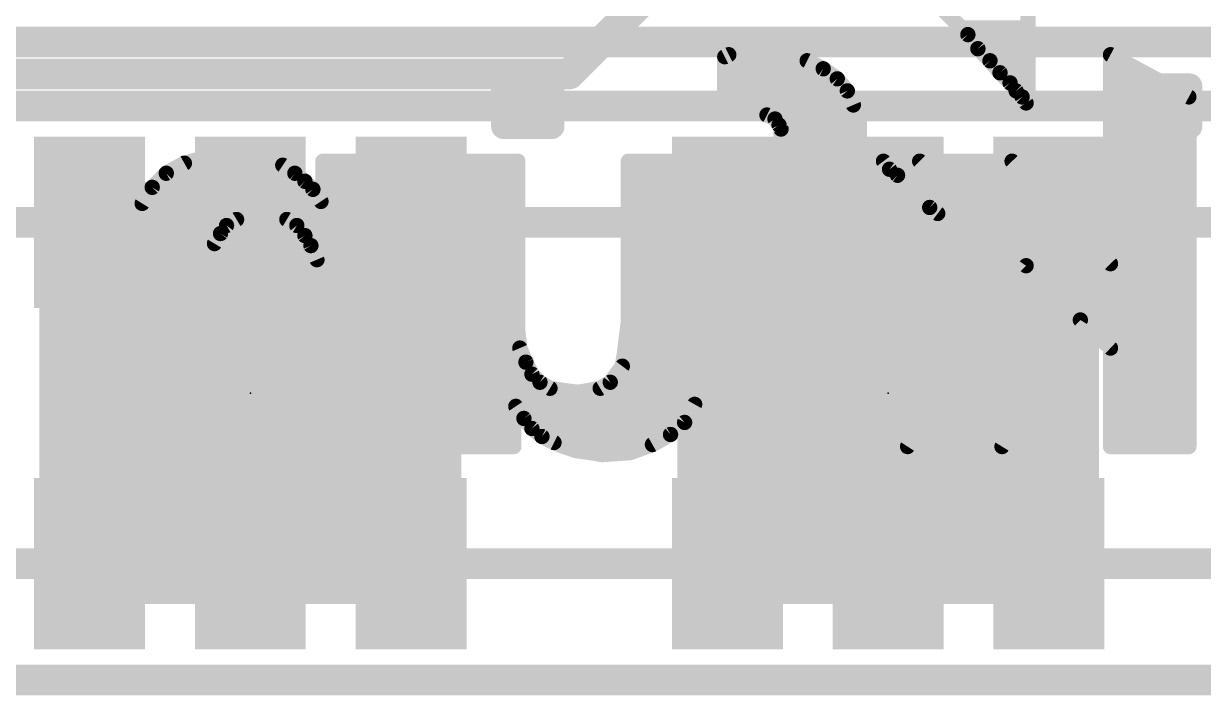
# Model space of a CAD drawing. Extents: x 0 to 108, y -62 to 34.
# Drawn here: x 14.43 to 20.3, y 15.96 to 19.3 of the extents above; entities that cross this region are included whole.
import ezdxf

# ---------------------------------------------------------------- set-up
doc = ezdxf.new("R2010")
doc.units = 0
for name, color, linetype in [('1', 12, 'CONTINUOUS'), ('16', 132, 'CONTINUOUS'), ('18', 110, 'CONTINUOUS'), ('21', 253, 'CONTINUOUS'), ('22', 253, 'CONTINUOUS'), ('23', 53, 'CONTINUOUS'), ('29', 253, 'CONTINUOUS'), ('39', 12, 'CONTINUOUS'), ('51', 253, 'CONTINUOUS')]:
    doc.layers.add(name, color=color, linetype=linetype)

# ---------------------------------------------------------------- blocks, each defined once
blk = doc.blocks.new('RECT')
blk.add_solid([(-0.5, -0.5), (0.5, -0.5), (-0.5, 0.5), (0.5, 0.5)])
blk = doc.blocks.new('ROUNDV')
at = {"const_width": 0.5}
blk.add_lwpolyline([(0, -0.25, 1), (0, 0.25, 1), (0, -0.25)], format="xyb", dxfattribs=at)

msp = doc.modelspace()

# ---------------------------------------------------------------- linework, layer by layer
at = {"layer": '1', "const_width": 0.1524}
for points in [[(8.5725, 19.2088), (32.2263, 19.2088)], [(32.0675, 18.8912), (8.255, 18.8912)], [(13.1825, 18.3125), (14.7575, 18.3125)], [(15.5575, 18.3125), (15.5575, 17.8435)], [(17.9325, 18.3125), (16.3575, 18.3125)], [(18.7325, 18.3125), (18.7325, 17.8435)], [(21.1075, 18.3125), (19.5325, 18.3125)], [(15.5575, 16.6125), (15.5575, 17.1133)], [(18.7325, 16.6125), (18.7325, 17.1133)], [(14.7575, 16.6125), (13.1825, 16.6125)], [(16.3575, 16.6125), (17.9325, 16.6125)], [(19.5325, 16.6125), (21.1075, 16.6125)], [(8.5725, 16.0338), (32.2263, 16.0338)]]:
    msp.add_lwpolyline(points, dxfattribs=at)
at = {"layer": '1', "const_width": 0.0762}
for points in [[(14.7575, 18.2744, 1), (14.7575, 18.3506)], [(15.5956, 18.3125, 1), (15.5194, 18.3125)], [(16.3575, 18.3506, 1), (16.3575, 18.2744)], [(17.9325, 18.2744, 1), (17.9325, 18.3506)], [(18.7706, 18.3125, 1), (18.6944, 18.3125)], [(19.5325, 18.3506, 1), (19.5325, 18.2744)], [(15.5194, 17.8435, 1), (15.5956, 17.8435)], [(18.6944, 17.8435, 1), (18.7706, 17.8435)], [(15.5956, 17.1133, 1), (15.5194, 17.1133)], [(18.7706, 17.1133, 1), (18.6944, 17.1133)], [(14.7575, 16.5744, 1), (14.7575, 16.6506)], [(16.3575, 16.6506, 1), (16.3575, 16.5744)], [(17.9325, 16.5744, 1), (17.9325, 16.6506)], [(19.5325, 16.6506, 1), (19.5325, 16.5744)], [(15.5194, 16.6125, 1), (15.5956, 16.6125)], [(18.6944, 16.6125, 1), (18.7706, 16.6125)]]:
    msp.add_lwpolyline(points, format="xyb", dxfattribs=at)
at = {"layer": '16', "const_width": 0.1524}
for points in [[(17.145, 19.05), (17.78, 19.685)], [(13.97, 19.05), (17.145, 19.05)]]:
    msp.add_lwpolyline(points, dxfattribs=at)
at = {"layer": '16', "const_width": 0.0762}
for points in [[(17.1181, 19.0769, 1), (17.1719, 19.0231)], [(17.145, 19.0119, 1), (17.145, 19.0881)]]:
    msp.add_lwpolyline(points, format="xyb", dxfattribs=at)
at = {"layer": '21', "const_width": 0.127}
for points in [[(16.8195, 18.8895), (16.8195, 18.9895)], [(16.8195, 18.9895), (17.0575, 18.9895)], [(17.0575, 18.9895), (17.0575, 18.7895)], [(19.9945, 18.8895), (19.9945, 18.9895)], [(19.9945, 18.9895), (20.2325, 18.9895)], [(20.2325, 18.9895), (20.2325, 18.7895)], [(16.9575, 18.8895), (16.8195, 18.8895)], [(16.8195, 18.7895), (16.8195, 18.8895)], [(20.1325, 18.8895), (19.9945, 18.8895)], [(19.9945, 18.7895), (19.9945, 18.8895)], [(17.0575, 18.7895), (16.8195, 18.7895)], [(20.2325, 18.7895), (19.9945, 18.7895)]]:
    msp.add_lwpolyline(points, dxfattribs=at)
at = {"layer": '21', "const_width": 0.0635}
for points in [[(16.8513, 18.9895, 1), (16.7878, 18.9895)], [(16.8195, 19.0212, 1), (16.8195, 18.9578)], [(17.0892, 18.9895, 1), (17.0258, 18.9895)], [(17.0575, 18.9578, 1), (17.0575, 19.0212)], [(19.9945, 19.0212, 1), (19.9945, 18.9578)], [(20.0263, 18.9895, 1), (19.9628, 18.9895)], [(20.2643, 18.9895, 1), (20.2008, 18.9895)], [(20.2325, 18.9578, 1), (20.2325, 19.0212)], [(16.8195, 18.9213, 1), (16.8195, 18.8578)], [(16.8513, 18.8895, 1), (16.7878, 18.8895)], [(16.7878, 18.8895, 1), (16.8513, 18.8895)], [(16.9575, 18.8578, 1), (16.9575, 18.9213)], [(19.9945, 18.9213, 1), (19.9945, 18.8578)], [(20.0263, 18.8895, 1), (19.9628, 18.8895)], [(19.9628, 18.8895, 1), (20.0263, 18.8895)], [(20.1325, 18.8578, 1), (20.1325, 18.9213)], [(16.8195, 18.8212, 1), (16.8195, 18.7578)], [(17.0575, 18.7578, 1), (17.0575, 18.8212)], [(19.9945, 18.8212, 1), (19.9945, 18.7578)], [(20.2325, 18.7578, 1), (20.2325, 18.8212)], [(16.7878, 18.7895, 1), (16.8513, 18.7895)], [(17.0258, 18.7895, 1), (17.0892, 18.7895)], [(19.9628, 18.7895, 1), (20.0263, 18.7895)], [(20.2008, 18.7895, 1), (20.2643, 18.7895)]]:
    msp.add_lwpolyline(points, format="xyb", dxfattribs=at)
at = {"layer": '22', "const_width": 0.0762}
for points in [[(19.429, 20.186), (19.429, 18.906)], [(19.129, 19.246), (18.999, 19.376)], [(19.0964, 19.2786), (19.429, 19.2786)], [(19.179, 19.176), (19.129, 19.246)], [(19.1601, 19.2024), (19.429, 19.2024)], [(19.239, 19.116), (19.179, 19.176)], [(17.939, 19.146), (17.919, 19.136)], [(17.919, 19.136), (17.919, 18.856)], [(17.919, 19.1262), (18.295, 19.1262)], [(18.229, 19.146), (17.939, 19.146)], [(18.329, 19.116), (18.229, 19.146)], [(18.409, 19.076), (18.329, 19.116)], [(19.2288, 19.1262), (19.429, 19.1262)], [(19.289, 19.056), (19.239, 19.116)], [(20.229, 18.936), (19.839, 19.146)], [(19.839, 19.146), (19.839, 18.106)], [(19.839, 19.1262), (19.8758, 19.1262)], [(17.919, 19.05), (18.4454, 19.05)], [(18.479, 19.026), (18.409, 19.076)], [(19.339, 19.006), (19.289, 19.056)], [(19.295, 19.05), (19.429, 19.05)], [(19.839, 19.05), (20.0173, 19.05)], [(18.529, 18.966), (18.479, 19.026)], [(19.369, 18.966), (19.339, 19.006)], [(17.919, 18.9738), (18.5225, 18.9738)], [(18.559, 18.896), (18.529, 18.966)], [(19.3632, 18.9738), (19.429, 18.9738)], [(19.399, 18.936), (19.369, 18.966)], [(19.419, 18.906), (19.399, 18.936)], [(19.839, 18.9738), (20.1588, 18.9738)], [(20.229, 17.196), (20.229, 18.936)], [(17.919, 18.8976), (18.5583, 18.8976)], [(18.589, 18.816), (18.559, 18.896)], [(19.429, 18.906), (19.419, 18.906)], [(19.839, 18.8976), (20.229, 18.8976)], [(17.919, 18.856), (18.089, 18.856)], [(18.089, 18.856), (18.129, 18.846)], [(18.129, 18.846), (18.169, 18.826)], [(18.169, 18.826), (18.189, 18.796)], [(18.1721, 18.8214), (18.587, 18.8214)], [(18.589, 18.616), (18.589, 18.816)], [(19.839, 18.8214), (20.229, 18.8214)], [(18.189, 18.796), (18.199, 18.776)], [(18.199, 18.776), (18.199, 18.736)], [(18.199, 18.7452), (18.589, 18.7452)], [(18.199, 18.736), (18.209, 18.696)], [(18.209, 18.696), (18.209, 18.616)], [(19.839, 18.7452), (20.229, 18.7452)], [(15.479, 18.646), (15.339, 18.636)], [(15.539, 18.646), (15.479, 18.646)], [(15.599, 18.636), (15.539, 18.646)], [(18.209, 18.669), (18.589, 18.669)], [(19.839, 18.669), (20.229, 18.669)], [(15.229, 18.606), (15.139, 18.556)], [(15.2052, 18.5928), (15.7238, 18.5928)], [(15.339, 18.636), (15.229, 18.606)], [(15.719, 18.596), (15.599, 18.636)], [(15.779, 18.556), (15.719, 18.596)], [(16.289, 18.616), (15.919, 18.616)], [(15.919, 18.616), (15.919, 18.416)], [(15.919, 18.5928), (16.289, 18.5928)], [(16.289, 17.196), (16.289, 18.616)], [(16.889, 18.616), (16.499, 18.616)], [(16.499, 18.616), (16.499, 17.196)], [(16.499, 18.5928), (16.889, 18.5928)], [(16.889, 17.766), (16.889, 18.616)], [(17.819, 18.616), (17.439, 18.616)], [(17.439, 18.616), (17.439, 17.816)], [(17.439, 18.5928), (17.819, 18.5928)], [(17.819, 17.616), (17.819, 18.616)], [(18.209, 18.616), (17.939, 18.616)], [(17.939, 18.616), (17.939, 18.356)], [(17.939, 18.5928), (18.7264, 18.5928)], [(18.709, 18.616), (18.589, 18.616)], [(18.739, 18.576), (18.709, 18.616)], [(19.349, 18.616), (18.889, 18.616)], [(18.889, 18.616), (19.419, 18.096)], [(18.9126, 18.5928), (19.3713, 18.5928)], [(19.839, 18.106), (19.349, 18.616)], [(19.839, 18.5928), (20.229, 18.5928)], [(15.139, 18.556), (15.069, 18.486)], [(15.829, 18.516), (15.779, 18.556)], [(18.779, 18.546), (18.739, 18.576)], [(18.939, 18.386), (18.779, 18.546)], [(15.069, 18.486), (15.019, 18.406)], [(15.0996, 18.5166), (15.8283, 18.5166)], [(15.869, 18.476), (15.829, 18.516)], [(15.909, 18.416), (15.869, 18.476)], [(15.919, 18.5166), (16.289, 18.5166)], [(16.499, 18.5166), (16.889, 18.5166)], [(17.439, 18.5166), (17.819, 18.5166)], [(17.939, 18.5166), (18.8084, 18.5166)], [(18.9903, 18.5166), (19.4445, 18.5166)], [(19.839, 18.5166), (20.229, 18.5166)], [(15.019, 18.406), (14.989, 18.306)], [(15.0405, 18.4404), (15.8927, 18.4404)], [(15.919, 18.416), (15.909, 18.416)], [(15.919, 18.4404), (16.289, 18.4404)], [(16.499, 18.4404), (16.889, 18.4404)], [(17.439, 18.4404), (17.819, 18.4404)], [(17.939, 18.4404), (18.8846, 18.4404)], [(19.068, 18.4404), (19.5177, 18.4404)], [(19.839, 18.4404), (20.229, 18.4404)], [(15.0065, 18.3642), (16.289, 18.3642)], [(15.539, 18.336), (15.599, 18.346)], [(15.599, 18.346), (15.679, 18.336)], [(16.499, 18.3642), (16.889, 18.3642)], [(17.439, 18.3642), (17.819, 18.3642)], [(17.939, 18.3642), (18.9681, 18.3642)], [(17.939, 18.356), (18.209, 18.356)], [(18.209, 18.356), (18.209, 17.196)], [(18.589, 18.356), (18.979, 18.356)], [(18.589, 17.196), (18.589, 18.356)], [(18.979, 18.356), (18.939, 18.386)], [(19.1456, 18.3642), (19.5909, 18.3642)], [(19.839, 18.3642), (20.229, 18.3642)], [(14.989, 18.306), (14.969, 18.196)], [(14.9857, 18.288), (15.433, 18.288)], [(15.409, 18.256), (15.439, 18.296)], [(15.439, 18.296), (15.489, 18.326)], [(15.489, 18.326), (15.539, 18.336)], [(15.679, 18.336), (15.739, 18.326)], [(15.739, 18.326), (15.789, 18.296)], [(15.789, 18.296), (15.829, 18.246)], [(15.7954, 18.288), (16.289, 18.288)], [(16.499, 18.288), (16.889, 18.288)], [(17.439, 18.288), (17.819, 18.288)], [(18.209, 18.288), (18.589, 18.288)], [(19.2233, 18.288), (19.6641, 18.288)], [(19.839, 18.288), (20.229, 18.288)], [(15.379, 18.206), (15.409, 18.256)], [(15.829, 18.246), (15.859, 18.196)], [(14.969, 18.196), (14.959, 18.066)], [(14.9719, 18.2118), (15.3825, 18.2118)], [(15.369, 18.146), (15.379, 18.206)], [(15.8495, 18.2118), (16.289, 18.2118)], [(15.859, 18.196), (15.889, 18.126)], [(16.499, 18.2118), (16.889, 18.2118)], [(17.439, 18.2118), (17.819, 18.2118)], [(18.209, 18.2118), (18.589, 18.2118)], [(19.301, 18.2118), (19.7373, 18.2118)], [(19.839, 18.2118), (20.229, 18.2118)], [(14.9644, 18.1356), (15.3675, 18.1356)], [(15.359, 18.076), (15.369, 18.146)], [(15.8849, 18.1356), (16.289, 18.1356)], [(15.889, 18.126), (15.899, 18.036)], [(16.499, 18.1356), (16.889, 18.1356)], [(17.439, 18.1356), (17.819, 18.1356)], [(18.209, 18.1356), (18.589, 18.1356)], [(19.3786, 18.1356), (19.8106, 18.1356)], [(19.839, 18.1356), (20.229, 18.1356)], [(14.959, 18.066), (14.959, 17.196)], [(14.959, 18.0594), (15.3569, 18.0594)], [(15.349, 17.996), (15.359, 18.076)], [(15.8964, 18.0594), (16.289, 18.0594)], [(16.499, 18.0594), (16.889, 18.0594)], [(17.439, 18.0594), (17.819, 18.0594)], [(18.209, 18.0594), (18.589, 18.0594)], [(19.419, 18.096), (18.829, 17.196)], [(19.395, 18.0594), (20.229, 18.0594)], [(15.349, 17.196), (15.349, 17.996)], [(15.899, 18.036), (15.899, 17.196)], [(14.959, 17.9832), (15.349, 17.9832)], [(15.899, 17.9832), (16.289, 17.9832)], [(16.499, 17.9832), (16.889, 17.9832)], [(17.439, 17.9832), (17.819, 17.9832)], [(18.209, 17.9832), (18.589, 17.9832)], [(19.3451, 17.9832), (20.229, 17.9832)], [(14.959, 17.907), (15.349, 17.907)], [(15.899, 17.907), (16.289, 17.907)], [(16.499, 17.907), (16.889, 17.907)], [(17.439, 17.907), (17.819, 17.907)], [(18.209, 17.907), (18.589, 17.907)], [(19.2951, 17.907), (20.229, 17.907)], [(14.959, 17.8308), (15.349, 17.8308)], [(15.899, 17.8308), (16.289, 17.8308)], [(16.499, 17.8308), (16.889, 17.8308)], [(17.439, 17.816), (17.419, 17.656)], [(17.439, 17.8308), (17.819, 17.8308)], [(18.209, 17.8308), (18.589, 17.8308)], [(19.2451, 17.8308), (20.229, 17.8308)], [(19.299, 17.196), (19.689, 17.826)], [(19.689, 17.826), (19.839, 17.686)], [(16.899, 17.686), (16.889, 17.766)], [(14.959, 17.7546), (15.349, 17.7546)], [(15.899, 17.7546), (16.289, 17.7546)], [(16.499, 17.7546), (16.8904, 17.7546)], [(17.4313, 17.7546), (17.819, 17.7546)], [(18.209, 17.7546), (18.589, 17.7546)], [(19.1952, 17.7546), (19.6448, 17.7546)], [(19.7655, 17.7546), (20.229, 17.7546)], [(14.959, 17.6784), (15.349, 17.6784)], [(15.899, 17.6784), (16.289, 17.6784)], [(16.499, 17.6784), (16.9023, 17.6784)], [(16.929, 17.616), (16.899, 17.686)], [(17.419, 17.656), (17.409, 17.596)], [(17.4218, 17.6784), (17.819, 17.6784)], [(18.209, 17.6784), (18.589, 17.6784)], [(19.1452, 17.6784), (19.5976, 17.6784)], [(19.839, 17.686), (19.839, 17.196)], [(19.839, 17.6784), (20.229, 17.6784)], [(14.959, 17.6022), (15.349, 17.6022)], [(15.899, 17.6022), (16.289, 17.6022)], [(16.499, 17.6022), (16.9359, 17.6022)], [(16.959, 17.556), (16.929, 17.616)], [(17.409, 17.596), (17.349, 17.516)], [(17.41, 17.6022), (17.8165, 17.6022)], [(17.799, 17.506), (17.819, 17.616)], [(18.209, 17.6022), (18.589, 17.6022)], [(19.0953, 17.6022), (19.5505, 17.6022)], [(19.839, 17.6022), (20.229, 17.6022)], [(14.959, 17.526), (15.349, 17.526)], [(15.899, 17.526), (16.289, 17.526)], [(16.499, 17.526), (16.989, 17.526)], [(16.999, 17.516), (16.959, 17.556)], [(17.3565, 17.526), (17.8026, 17.526)], [(18.209, 17.526), (18.589, 17.526)], [(19.0453, 17.526), (19.5033, 17.526)], [(19.839, 17.526), (20.229, 17.526)], [(17.049, 17.486), (16.999, 17.516)], [(17.109, 17.476), (17.049, 17.486)], [(17.189, 17.466), (17.109, 17.476)], [(17.249, 17.476), (17.189, 17.466)], [(17.299, 17.486), (17.249, 17.476)], [(17.349, 17.516), (17.299, 17.486)], [(17.769, 17.406), (17.799, 17.506)], [(14.959, 17.4498), (15.349, 17.4498)], [(15.899, 17.4498), (16.289, 17.4498)], [(16.499, 17.4498), (17.7821, 17.4498)], [(17.719, 17.316), (17.769, 17.406)], [(18.209, 17.4498), (18.589, 17.4498)], [(18.9954, 17.4498), (19.4561, 17.4498)], [(19.839, 17.4498), (20.229, 17.4498)], [(14.959, 17.3736), (15.349, 17.3736)], [(15.899, 17.3736), (16.289, 17.3736)], [(16.499, 17.3736), (16.869, 17.3736)], [(16.869, 17.196), (16.869, 17.396)], [(16.869, 17.396), (16.879, 17.396)], [(16.879, 17.396), (16.919, 17.336)], [(16.8939, 17.3736), (17.751, 17.3736)], [(18.209, 17.3736), (18.589, 17.3736)], [(18.9454, 17.3736), (19.4089, 17.3736)], [(19.839, 17.3736), (20.229, 17.3736)], [(14.959, 17.2974), (15.349, 17.2974)], [(15.899, 17.2974), (16.289, 17.2974)], [(16.499, 17.2974), (16.869, 17.2974)], [(16.919, 17.336), (16.959, 17.286)], [(16.9499, 17.2974), (17.6973, 17.2974)], [(16.959, 17.286), (17.009, 17.246)], [(17.649, 17.256), (17.719, 17.316)], [(18.209, 17.2974), (18.589, 17.2974)], [(18.8955, 17.2974), (19.3618, 17.2974)], [(19.839, 17.2974), (20.229, 17.2974)], [(17.009, 17.246), (17.069, 17.216)], [(17.559, 17.206), (17.649, 17.256)], [(14.959, 17.2212), (15.349, 17.2212)], [(14.959, 17.196), (15.349, 17.196)], [(15.899, 17.2212), (16.289, 17.2212)], [(15.899, 17.196), (16.289, 17.196)], [(16.499, 17.2212), (16.869, 17.2212)], [(16.499, 17.196), (16.869, 17.196)], [(17.0586, 17.2212), (17.5864, 17.2212)], [(17.069, 17.216), (17.119, 17.196)], [(17.119, 17.196), (17.179, 17.176)], [(17.179, 17.176), (17.249, 17.166)], [(17.449, 17.166), (17.559, 17.206)], [(18.209, 17.2212), (18.589, 17.2212)], [(18.209, 17.196), (18.589, 17.196)], [(18.829, 17.196), (19.299, 17.196)], [(18.8455, 17.2212), (19.3146, 17.2212)], [(19.839, 17.2212), (20.229, 17.2212)], [(19.839, 17.196), (20.229, 17.196)], [(17.249, 17.166), (17.309, 17.156)], [(17.309, 17.156), (17.449, 17.166)]]:
    msp.add_lwpolyline(points, dxfattribs=at)
at = {"layer": '22', "const_width": 0.0381}
for points in [[(19.0964, 19.2977, 1), (19.0964, 19.2596)], [(19.1445, 19.2571, 1), (19.1135, 19.2349)], [(19.1155, 19.2325, 1), (19.1425, 19.2595)], [(19.429, 19.2596, 1), (19.429, 19.2977)], [(19.1601, 19.2215, 1), (19.1601, 19.1834)], [(19.1925, 19.1895, 1), (19.1655, 19.1625)], [(19.1635, 19.1649, 1), (19.1945, 19.1871)], [(19.429, 19.1834, 1), (19.429, 19.2215)], [(17.9381, 19.136, 1), (17.9, 19.136)], [(17.9105, 19.153, 1), (17.9275, 19.119)], [(17.919, 19.1453, 1), (17.919, 19.1072)], [(17.939, 19.1651, 1), (17.939, 19.127)], [(17.9475, 19.129, 1), (17.9305, 19.163)], [(18.2345, 19.1642, 1), (18.2235, 19.1278)], [(18.229, 19.127, 1), (18.229, 19.1651)], [(18.295, 19.1072, 1), (18.295, 19.1453)], [(18.3375, 19.133, 1), (18.3205, 19.099)], [(18.3235, 19.0978, 1), (18.3345, 19.1342)], [(19.2288, 19.1453, 1), (19.2288, 19.1072)], [(19.2536, 19.1282, 1), (19.2244, 19.1038)], [(19.2255, 19.1025, 1), (19.2525, 19.1295)], [(19.429, 19.1072, 1), (19.429, 19.1453)], [(19.848, 19.1628, 1), (19.83, 19.1292)], [(19.839, 19.1453, 1), (19.839, 19.1072)], [(19.8581, 19.146, 1), (19.82, 19.146)], [(19.8758, 19.1072, 1), (19.8758, 19.1453)], [(17.919, 19.0691, 1), (17.919, 19.031)], [(18.4201, 19.0915, 1), (18.3979, 19.0605)], [(18.4005, 19.059, 1), (18.4175, 19.093)], [(18.4454, 19.031, 1), (18.4454, 19.0691)], [(19.3025, 19.0695, 1), (19.2755, 19.0425)], [(19.2744, 19.0438, 1), (19.3036, 19.0682)], [(19.295, 19.0691, 1), (19.295, 19.031)], [(19.429, 19.031, 1), (19.429, 19.0691)], [(19.839, 19.0691, 1), (19.839, 19.031)], [(20.0173, 19.031, 1), (20.0173, 19.0691)], [(18.4936, 19.0382, 1), (18.4644, 19.0138)], [(18.4679, 19.0105, 1), (18.4901, 19.0415)], [(19.3542, 19.0174, 1), (19.3238, 18.9946)], [(19.3255, 18.9925, 1), (19.3525, 19.0195)], [(17.919, 18.9929, 1), (17.919, 18.9548)], [(18.5465, 18.9735, 1), (18.5115, 18.9585)], [(18.5144, 18.9538, 1), (18.5436, 18.9782)], [(18.5225, 18.9548, 1), (18.5225, 18.9929)], [(19.3632, 18.9929, 1), (19.3632, 18.9548)], [(19.3825, 18.9795, 1), (19.3555, 18.9525)], [(19.3538, 18.9546, 1), (19.3842, 18.9774)], [(19.4149, 18.9466, 1), (19.3831, 18.9254)], [(19.3855, 18.9225, 1), (19.4125, 18.9495)], [(19.429, 18.9548, 1), (19.429, 18.9929)], [(19.839, 18.9929, 1), (19.839, 18.9548)], [(20.1588, 18.9548, 1), (20.1588, 18.9929)], [(20.248, 18.936, 1), (20.2099, 18.936)], [(20.22, 18.9192, 1), (20.238, 18.9528)], [(17.919, 18.9167, 1), (17.919, 18.8786)], [(18.5768, 18.9027, 1), (18.5412, 18.8893)], [(18.5415, 18.8885, 1), (18.5765, 18.9035)], [(18.5583, 18.8786, 1), (18.5583, 18.9167)], [(19.419, 18.9251, 1), (19.419, 18.887)], [(19.4031, 18.8954, 1), (19.4349, 18.9166)], [(19.41, 18.906, 1), (19.4481, 18.906)], [(19.429, 18.887, 1), (19.429, 18.9251)], [(19.839, 18.9167, 1), (19.839, 18.8786)], [(20.229, 18.8786, 1), (20.229, 18.9167)], [(17.919, 18.8751, 1), (17.919, 18.837)], [(17.9, 18.856, 1), (17.9381, 18.856)], [(18.0936, 18.8745, 1), (18.0844, 18.8375)], [(18.089, 18.837, 1), (18.089, 18.8751)], [(18.1375, 18.863, 1), (18.1205, 18.829)], [(18.1244, 18.8275, 1), (18.1336, 18.8645)], [(18.1849, 18.8366, 1), (18.1531, 18.8154)], [(18.1721, 18.8405, 1), (18.1721, 18.8024)], [(18.1605, 18.809, 1), (18.1775, 18.843)], [(18.6081, 18.816, 1), (18.57, 18.816)], [(18.587, 18.8024, 1), (18.587, 18.8405)], [(19.839, 18.8405, 1), (19.839, 18.8024)], [(20.229, 18.8024, 1), (20.229, 18.8405)], [(18.206, 18.8045, 1), (18.172, 18.7875)], [(18.1731, 18.7854, 1), (18.2049, 18.8066)], [(18.2181, 18.776, 1), (18.18, 18.776)], [(18.182, 18.7675, 1), (18.216, 18.7845)], [(18.5712, 18.8093, 1), (18.6068, 18.8227)], [(18.199, 18.7643, 1), (18.199, 18.7262)], [(18.2175, 18.7406, 1), (18.1805, 18.7314)], [(18.18, 18.736, 1), (18.2181, 18.736)], [(18.228, 18.696, 1), (18.1899, 18.696)], [(18.589, 18.7262, 1), (18.589, 18.7643)], [(19.839, 18.7643, 1), (19.839, 18.7262)], [(20.229, 18.7262, 1), (20.229, 18.7643)], [(15.479, 18.6651, 1), (15.479, 18.627)], [(15.4804, 18.627, 1), (15.4776, 18.665)], [(15.5421, 18.6648, 1), (15.5359, 18.6272)], [(15.539, 18.627, 1), (15.539, 18.6651)], [(18.209, 18.6881, 1), (18.209, 18.65)], [(18.1905, 18.6914, 1), (18.2275, 18.7006)], [(18.589, 18.65, 1), (18.589, 18.6881)], [(19.839, 18.6881, 1), (19.839, 18.65)], [(20.229, 18.65, 1), (20.229, 18.6881)], [(15.2052, 18.6119, 1), (15.2052, 18.5738)], [(15.224, 18.6244, 1), (15.234, 18.5876)], [(15.2383, 18.5893, 1), (15.2197, 18.6227)], [(15.3376, 18.655, 1), (15.3404, 18.617)], [(15.344, 18.6176, 1), (15.334, 18.6544)], [(15.605, 18.6541, 1), (15.593, 18.6179)], [(15.5959, 18.6172, 1), (15.6021, 18.6548)], [(15.7296, 18.6119, 1), (15.7084, 18.5801)], [(15.713, 18.5779, 1), (15.725, 18.6141)], [(15.7238, 18.5738, 1), (15.7238, 18.6119)], [(15.919, 18.635, 1), (15.919, 18.5969)], [(15.919, 18.6119, 1), (15.919, 18.5738)], [(15.9381, 18.616, 1), (15.9, 18.616)], [(16.3081, 18.616, 1), (16.27, 18.616)], [(16.289, 18.5969, 1), (16.289, 18.635)], [(16.289, 18.5738, 1), (16.289, 18.6119)], [(16.499, 18.635, 1), (16.499, 18.5969)], [(16.499, 18.6119, 1), (16.499, 18.5738)], [(16.5181, 18.616, 1), (16.48, 18.616)], [(16.908, 18.616, 1), (16.8699, 18.616)], [(16.889, 18.5969, 1), (16.889, 18.635)], [(16.889, 18.5738, 1), (16.889, 18.6119)], [(17.439, 18.635, 1), (17.439, 18.5969)], [(17.439, 18.6119, 1), (17.439, 18.5738)], [(17.4581, 18.616, 1), (17.42, 18.616)], [(17.8381, 18.616, 1), (17.8, 18.616)], [(17.819, 18.5969, 1), (17.819, 18.635)], [(17.819, 18.5738, 1), (17.819, 18.6119)], [(17.939, 18.635, 1), (17.939, 18.5969)], [(17.939, 18.6119, 1), (17.939, 18.5738)], [(17.9581, 18.616, 1), (17.92, 18.616)], [(18.1899, 18.616, 1), (18.228, 18.616)], [(18.209, 18.5969, 1), (18.209, 18.635)], [(18.589, 18.635, 1), (18.589, 18.5969)], [(18.57, 18.616, 1), (18.6081, 18.616)], [(18.7242, 18.6274, 1), (18.6938, 18.6046)], [(18.709, 18.5969, 1), (18.709, 18.635)], [(18.7264, 18.5738, 1), (18.7264, 18.6119)], [(18.889, 18.635, 1), (18.889, 18.5969)], [(18.9023, 18.6296, 1), (18.8757, 18.6024)], [(18.9126, 18.6119, 1), (18.9126, 18.5738)], [(19.3627, 18.6292, 1), (19.3353, 18.6028)], [(19.349, 18.5969, 1), (19.349, 18.635)], [(19.3713, 18.5738, 1), (19.3713, 18.6119)], [(19.839, 18.6119, 1), (19.839, 18.5738)], [(20.229, 18.5738, 1), (20.229, 18.6119)], [(15.1297, 18.5727, 1), (15.1483, 18.5393)], [(15.1525, 18.5425, 1), (15.1255, 18.5695)], [(15.7909, 18.5709, 1), (15.7671, 18.5411)], [(15.7684, 18.5401, 1), (15.7896, 18.5719)], [(18.7504, 18.5912, 1), (18.7276, 18.5608)], [(18.7238, 18.5646, 1), (18.7542, 18.5874)], [(18.7925, 18.5595, 1), (18.7655, 18.5325)], [(18.7676, 18.5308, 1), (18.7904, 18.5612)], [(15.0555, 18.4995, 1), (15.0825, 18.4725)], [(15.0852, 18.4759, 1), (15.0528, 18.4961)], [(15.0996, 18.5357, 1), (15.0996, 18.4976)], [(15.8425, 18.5295, 1), (15.8155, 18.5025)], [(15.8171, 18.5011, 1), (15.8409, 18.5309)], [(15.8283, 18.4976, 1), (15.8283, 18.5357)], [(15.8849, 18.4866, 1), (15.8531, 18.4654)], [(15.8555, 18.4625, 1), (15.8825, 18.4895)], [(15.919, 18.5357, 1), (15.919, 18.4976)], [(16.289, 18.4976, 1), (16.289, 18.5357)], [(16.499, 18.5357, 1), (16.499, 18.4976)], [(16.889, 18.4976, 1), (16.889, 18.5357)], [(17.439, 18.5357, 1), (17.439, 18.4976)], [(17.819, 18.4976, 1), (17.819, 18.5357)], [(17.939, 18.5357, 1), (17.939, 18.4976)], [(18.8084, 18.4976, 1), (18.8084, 18.5357)], [(18.9903, 18.5357, 1), (18.9903, 18.4976)], [(19.4445, 18.4976, 1), (19.4445, 18.5357)], [(19.839, 18.5357, 1), (19.839, 18.4976)], [(20.229, 18.4976, 1), (20.229, 18.5357)], [(15.0372, 18.4005, 1), (15.0008, 18.4115)], [(15.0405, 18.4595, 1), (15.0405, 18.4214)], [(15.909, 18.4351, 1), (15.909, 18.397)], [(15.8927, 18.4214, 1), (15.8927, 18.4595)], [(15.8931, 18.4054, 1), (15.9249, 18.4266)], [(15.919, 18.4595, 1), (15.919, 18.4214)], [(15.919, 18.397, 1), (15.919, 18.4351)], [(16.289, 18.4214, 1), (16.289, 18.4595)], [(16.499, 18.4595, 1), (16.499, 18.4214)], [(16.889, 18.4214, 1), (16.889, 18.4595)], [(17.439, 18.4595, 1), (17.439, 18.4214)], [(17.819, 18.4214, 1), (17.819, 18.4595)], [(17.939, 18.4595, 1), (17.939, 18.4214)], [(18.8846, 18.4214, 1), (18.8846, 18.4595)], [(19.068, 18.4595, 1), (19.068, 18.4214)], [(19.5177, 18.4214, 1), (19.5177, 18.4595)], [(19.839, 18.4595, 1), (19.839, 18.4214)], [(20.229, 18.4214, 1), (20.229, 18.4595)], [(15.0065, 18.3833, 1), (15.0065, 18.3452)], [(15.0028, 18.4161, 1), (15.0352, 18.3959)], [(15.6014, 18.3649, 1), (15.5966, 18.3271)], [(15.6021, 18.3272, 1), (15.5959, 18.3648)], [(15.9, 18.416, 1), (15.9381, 18.416)], [(16.289, 18.3452, 1), (16.289, 18.3833)], [(16.499, 18.3833, 1), (16.499, 18.3452)], [(16.889, 18.3452, 1), (16.889, 18.3833)], [(17.439, 18.3833, 1), (17.439, 18.3452)], [(17.819, 18.3452, 1), (17.819, 18.3833)], [(17.939, 18.3833, 1), (17.939, 18.3452)], [(17.939, 18.3751, 1), (17.939, 18.337)], [(18.228, 18.356, 1), (18.1899, 18.356)], [(18.209, 18.337, 1), (18.209, 18.3751)], [(18.589, 18.3751, 1), (18.589, 18.337)], [(18.6081, 18.356, 1), (18.57, 18.356)], [(18.9504, 18.4012, 1), (18.9276, 18.3708)], [(18.9255, 18.3725, 1), (18.9525, 18.3995)], [(18.9676, 18.3408, 1), (18.9904, 18.3712)], [(18.9681, 18.3452, 1), (18.9681, 18.3833)], [(18.979, 18.337, 1), (18.979, 18.3751)], [(19.1456, 18.3833, 1), (19.1456, 18.3452)], [(19.5909, 18.3452, 1), (19.5909, 18.3833)], [(19.839, 18.3833, 1), (19.839, 18.3452)], [(20.229, 18.3452, 1), (20.229, 18.3833)], [(14.9857, 18.3071, 1), (14.9857, 18.269)], [(14.9708, 18.3115, 1), (15.0072, 18.3005)], [(15.0077, 18.3026, 1), (14.9703, 18.3094)], [(15.4292, 18.3123, 1), (15.4488, 18.2797)], [(15.4542, 18.2846, 1), (15.4238, 18.3074)], [(15.433, 18.269, 1), (15.433, 18.3071)], [(15.4853, 18.3447, 1), (15.4927, 18.3073)], [(15.4988, 18.3097, 1), (15.4792, 18.3423)], [(15.5359, 18.3548, 1), (15.5421, 18.3172)], [(15.5427, 18.3173, 1), (15.5353, 18.3547)], [(15.6821, 18.3548, 1), (15.6759, 18.3172)], [(15.6766, 18.3171, 1), (15.6814, 18.3549)], [(15.7488, 18.3423, 1), (15.7292, 18.3097)], [(15.7359, 18.3072, 1), (15.7421, 18.3448)], [(15.8039, 18.3079, 1), (15.7741, 18.2841)], [(15.7954, 18.3071, 1), (15.7954, 18.269)], [(15.7792, 18.2797, 1), (15.7988, 18.3123)], [(16.289, 18.269, 1), (16.289, 18.3071)], [(16.499, 18.3071, 1), (16.499, 18.269)], [(16.889, 18.269, 1), (16.889, 18.3071)], [(17.439, 18.3071, 1), (17.439, 18.269)], [(17.819, 18.269, 1), (17.819, 18.3071)], [(17.92, 18.356, 1), (17.9581, 18.356)], [(18.209, 18.3071, 1), (18.209, 18.269)], [(18.589, 18.269, 1), (18.589, 18.3071)], [(19.2233, 18.3071, 1), (19.2233, 18.269)], [(19.6641, 18.269, 1), (19.6641, 18.3071)], [(19.839, 18.3071, 1), (19.839, 18.269)], [(20.229, 18.269, 1), (20.229, 18.3071)], [(15.3938, 18.2674, 1), (15.4242, 18.2446)], [(15.4253, 18.2462, 1), (15.3927, 18.2658)], [(15.8453, 18.2558, 1), (15.8127, 18.2362)], [(15.8141, 18.2341, 1), (15.8439, 18.2579)], [(14.988, 18.1945, 1), (14.95, 18.1975)], [(14.9503, 18.1994, 1), (14.9877, 18.1926)], [(14.9719, 18.2309, 1), (14.9719, 18.1928)], [(15.3627, 18.2158, 1), (15.3953, 18.1962)], [(15.3978, 18.2029, 1), (15.3602, 18.2091)], [(15.3825, 18.1928, 1), (15.3825, 18.2309)], [(15.8495, 18.2309, 1), (15.8495, 18.1928)], [(15.8765, 18.2035, 1), (15.8415, 18.1885)], [(15.8427, 18.1862, 1), (15.8753, 18.2058)], [(16.289, 18.1928, 1), (16.289, 18.2309)], [(16.499, 18.2309, 1), (16.499, 18.1928)], [(16.889, 18.1928, 1), (16.889, 18.2309)], [(17.439, 18.2309, 1), (17.439, 18.1928)], [(17.819, 18.1928, 1), (17.819, 18.2309)], [(18.209, 18.2309, 1), (18.209, 18.1928)], [(18.589, 18.1928, 1), (18.589, 18.2309)], [(19.301, 18.2309, 1), (19.301, 18.1928)], [(19.7373, 18.1928, 1), (19.7373, 18.2309)], [(19.839, 18.2309, 1), (19.839, 18.1928)], [(20.229, 18.1928, 1), (20.229, 18.2309)], [(14.9644, 18.1547, 1), (14.9644, 18.1166)], [(15.3502, 18.1491, 1), (15.3878, 18.1429)], [(15.3879, 18.1433, 1), (15.3501, 18.1487)], [(15.3675, 18.1166, 1), (15.3675, 18.1547)], [(15.8849, 18.1547, 1), (15.8849, 18.1166)], [(15.9079, 18.1281, 1), (15.8701, 18.1239)], [(15.8715, 18.1185, 1), (15.9065, 18.1335)], [(16.289, 18.1166, 1), (16.289, 18.1547)], [(16.499, 18.1547, 1), (16.499, 18.1166)], [(16.889, 18.1166, 1), (16.889, 18.1547)], [(17.439, 18.1547, 1), (17.439, 18.1166)], [(17.819, 18.1166, 1), (17.819, 18.1547)], [(18.209, 18.1547, 1), (18.209, 18.1166)], [(18.589, 18.1166, 1), (18.589, 18.1547)], [(19.3786, 18.1547, 1), (19.3786, 18.1166)], [(19.8106, 18.1166, 1), (19.8106, 18.1547)], [(19.839, 18.1547, 1), (19.839, 18.1166)], [(20.229, 18.1166, 1), (20.229, 18.1547)], [(14.9781, 18.066, 1), (14.94, 18.066)], [(14.959, 18.0785, 1), (14.959, 18.0404)], [(15.3401, 18.0787, 1), (15.3779, 18.0733)], [(15.3779, 18.0736, 1), (15.3401, 18.0784)], [(15.3569, 18.0404, 1), (15.3569, 18.0785)], [(15.8964, 18.0785, 1), (15.8964, 18.0404)], [(16.289, 18.0404, 1), (16.289, 18.0785)], [(16.499, 18.0785, 1), (16.499, 18.0404)], [(16.889, 18.0404, 1), (16.889, 18.0785)], [(17.439, 18.0785, 1), (17.439, 18.0404)], [(17.819, 18.0404, 1), (17.819, 18.0785)], [(18.209, 18.0785, 1), (18.209, 18.0404)], [(18.589, 18.0404, 1), (18.589, 18.0785)], [(19.395, 18.0785, 1), (19.395, 18.0404)], [(19.4349, 18.0856, 1), (19.4031, 18.1064)], [(19.4057, 18.0824, 1), (19.4323, 18.1096)], [(19.82, 18.106, 1), (19.8581, 18.106)], [(19.8253, 18.0928, 1), (19.8527, 18.1192)], [(20.229, 18.0404, 1), (20.229, 18.0785)], [(14.94, 18.0675, 1), (14.978, 18.0645)], [(15.3681, 17.996, 1), (15.33, 17.996)], [(15.9181, 18.036, 1), (15.88, 18.036)], [(15.8801, 18.0339, 1), (15.9179, 18.0381)], [(14.959, 18.0023, 1), (14.959, 17.9642)], [(15.3301, 17.9984, 1), (15.3679, 17.9936)], [(15.349, 17.9642, 1), (15.349, 18.0023)], [(15.899, 18.0023, 1), (15.899, 17.9642)], [(16.289, 17.9642, 1), (16.289, 18.0023)], [(16.499, 18.0023, 1), (16.499, 17.9642)], [(16.889, 17.9642, 1), (16.889, 18.0023)], [(17.439, 18.0023, 1), (17.439, 17.9642)], [(17.819, 17.9642, 1), (17.819, 18.0023)], [(18.209, 18.0023, 1), (18.209, 17.9642)], [(18.589, 17.9642, 1), (18.589, 18.0023)], [(19.3451, 18.0023, 1), (19.3451, 17.9642)], [(20.229, 17.9642, 1), (20.229, 18.0023)], [(14.959, 17.9261, 1), (14.959, 17.888)], [(15.349, 17.888, 1), (15.349, 17.9261)], [(15.899, 17.9261, 1), (15.899, 17.888)], [(16.289, 17.888, 1), (16.289, 17.9261)], [(16.499, 17.9261, 1), (16.499, 17.888)], [(16.889, 17.888, 1), (16.889, 17.9261)], [(17.439, 17.9261, 1), (17.439, 17.888)], [(17.819, 17.888, 1), (17.819, 17.9261)], [(18.209, 17.9261, 1), (18.209, 17.888)], [(18.589, 17.888, 1), (18.589, 17.9261)], [(19.2951, 17.9261, 1), (19.2951, 17.888)], [(20.229, 17.888, 1), (20.229, 17.9261)], [(14.959, 17.8498, 1), (14.959, 17.8117)], [(15.349, 17.8117, 1), (15.349, 17.8498)], [(15.899, 17.8498, 1), (15.899, 17.8117)], [(16.289, 17.8117, 1), (16.289, 17.8498)], [(16.499, 17.8498, 1), (16.499, 17.8117)], [(16.889, 17.8117, 1), (16.889, 17.8498)], [(17.439, 17.8498, 1), (17.439, 17.8117)], [(17.4579, 17.8136, 1), (17.4201, 17.8184)], [(17.819, 17.8117, 1), (17.819, 17.8498)], [(18.209, 17.8498, 1), (18.209, 17.8117)], [(18.589, 17.8117, 1), (18.589, 17.8498)], [(19.2451, 17.8498, 1), (19.2451, 17.8117)], [(19.702, 17.8399, 1), (19.676, 17.8121)], [(19.7052, 17.816, 1), (19.6728, 17.836)], [(20.229, 17.8117, 1), (20.229, 17.8498)], [(16.9079, 17.7684, 1), (16.8701, 17.7636)], [(17.42, 17.816, 1), (17.4581, 17.816)], [(14.959, 17.7736, 1), (14.959, 17.7355)], [(15.349, 17.7355, 1), (15.349, 17.7736)], [(15.899, 17.7736, 1), (15.899, 17.7355)], [(16.289, 17.7355, 1), (16.289, 17.7736)], [(16.499, 17.7736, 1), (16.499, 17.7355)], [(16.8699, 17.766, 1), (16.908, 17.766)], [(16.8904, 17.7355, 1), (16.8904, 17.7736)], [(17.4313, 17.7736, 1), (17.4313, 17.7355)], [(17.819, 17.7355, 1), (17.819, 17.7736)], [(18.209, 17.7736, 1), (18.209, 17.7355)], [(18.589, 17.7355, 1), (18.589, 17.7736)], [(19.1952, 17.7736, 1), (19.1952, 17.7355)], [(19.6448, 17.7355, 1), (19.6448, 17.7736)], [(19.7655, 17.7736, 1), (19.7655, 17.7355)], [(20.229, 17.7355, 1), (20.229, 17.7736)], [(14.959, 17.6974, 1), (14.959, 17.6593)], [(15.349, 17.6593, 1), (15.349, 17.6974)], [(15.899, 17.6974, 1), (15.899, 17.6593)], [(16.289, 17.6593, 1), (16.289, 17.6974)], [(16.499, 17.6974, 1), (16.499, 17.6593)], [(16.9165, 17.6935, 1), (16.8815, 17.6785)], [(16.8801, 17.6836, 1), (16.9179, 17.6884)], [(16.9023, 17.6593, 1), (16.9023, 17.6974)], [(17.4001, 17.6584, 1), (17.4379, 17.6536)], [(17.4378, 17.6529, 1), (17.4002, 17.6591)], [(17.4218, 17.6974, 1), (17.4218, 17.6593)], [(17.819, 17.6593, 1), (17.819, 17.6974)], [(18.209, 17.6974, 1), (18.209, 17.6593)], [(18.589, 17.6593, 1), (18.589, 17.6974)], [(19.1452, 17.6974, 1), (19.1452, 17.6593)], [(19.5976, 17.6593, 1), (19.5976, 17.6974)], [(19.839, 17.6974, 1), (19.839, 17.6593)], [(19.8581, 17.686, 1), (19.82, 17.686)], [(19.826, 17.6721, 1), (19.852, 17.6999)], [(20.229, 17.6593, 1), (20.229, 17.6974)], [(14.959, 17.6212, 1), (14.959, 17.5831)], [(15.349, 17.5831, 1), (15.349, 17.6212)], [(15.899, 17.6212, 1), (15.899, 17.5831)], [(16.289, 17.5831, 1), (16.289, 17.6212)], [(16.499, 17.6212, 1), (16.499, 17.5831)], [(16.946, 17.6245, 1), (16.912, 17.6075)], [(16.9115, 17.6085, 1), (16.9465, 17.6235)], [(16.9359, 17.5831, 1), (16.9359, 17.6212)], [(17.3902, 17.5991, 1), (17.4278, 17.5929)], [(17.41, 17.6212, 1), (17.41, 17.5831)], [(17.4242, 17.5846, 1), (17.3938, 17.6074)], [(17.8, 17.616, 1), (17.8381, 17.616)], [(17.8377, 17.6126, 1), (17.8003, 17.6194)], [(17.8165, 17.5831, 1), (17.8165, 17.6212)], [(18.209, 17.6212, 1), (18.209, 17.5831)], [(18.589, 17.5831, 1), (18.589, 17.6212)], [(19.0953, 17.6212, 1), (19.0953, 17.5831)], [(19.5505, 17.5831, 1), (19.5505, 17.6212)], [(19.839, 17.6212, 1), (19.839, 17.5831)], [(20.229, 17.5831, 1), (20.229, 17.6212)], [(14.959, 17.545, 1), (14.959, 17.5069)], [(15.349, 17.5069, 1), (15.349, 17.545)], [(15.899, 17.545, 1), (15.899, 17.5069)], [(16.289, 17.5069, 1), (16.289, 17.545)], [(16.499, 17.545, 1), (16.499, 17.5069)], [(16.9725, 17.5695, 1), (16.9455, 17.5425)], [(16.942, 17.5475, 1), (16.976, 17.5645)], [(16.989, 17.5069, 1), (16.989, 17.545)], [(17.3565, 17.545, 1), (17.3565, 17.5069)], [(17.8026, 17.5069, 1), (17.8026, 17.545)], [(18.209, 17.545, 1), (18.209, 17.5069)], [(18.589, 17.5069, 1), (18.589, 17.545)], [(19.0453, 17.545, 1), (19.0453, 17.5069)], [(19.5033, 17.5069, 1), (19.5033, 17.545)], [(19.839, 17.545, 1), (19.839, 17.5069)], [(20.229, 17.5069, 1), (20.229, 17.545)], [(17.0088, 17.5323, 1), (16.9892, 17.4997)], [(16.9855, 17.5025, 1), (17.0125, 17.5295)], [(17.0521, 17.5048, 1), (17.0459, 17.4672)], [(17.0392, 17.4697, 1), (17.0588, 17.5023)], [(17.1114, 17.4949, 1), (17.1066, 17.4571)], [(17.1059, 17.4572, 1), (17.1121, 17.4948)], [(17.1859, 17.4848, 1), (17.1921, 17.4472)], [(17.1866, 17.4471, 1), (17.1914, 17.4849)], [(17.2453, 17.4947, 1), (17.2527, 17.4573)], [(17.2521, 17.4572, 1), (17.2459, 17.4948)], [(17.2892, 17.5023, 1), (17.3088, 17.4697)], [(17.3027, 17.4673, 1), (17.2953, 17.5047)], [(17.3338, 17.5274, 1), (17.3642, 17.5046)], [(17.3588, 17.4997, 1), (17.3392, 17.5323)], [(17.7803, 17.5094, 1), (17.8177, 17.5026)], [(17.8172, 17.5005, 1), (17.7808, 17.5115)], [(14.959, 17.4688, 1), (14.959, 17.4307)], [(15.349, 17.4307, 1), (15.349, 17.4688)], [(15.899, 17.4688, 1), (15.899, 17.4307)], [(16.289, 17.4307, 1), (16.289, 17.4688)], [(16.499, 17.4688, 1), (16.499, 17.4307)], [(17.7857, 17.3967, 1), (17.7523, 17.4153)], [(17.7821, 17.4307, 1), (17.7821, 17.4688)], [(18.209, 17.4688, 1), (18.209, 17.4307)], [(18.589, 17.4307, 1), (18.589, 17.4688)], [(18.9954, 17.4688, 1), (18.9954, 17.4307)], [(19.4561, 17.4307, 1), (19.4561, 17.4688)], [(19.839, 17.4688, 1), (19.839, 17.4307)], [(20.229, 17.4307, 1), (20.229, 17.4688)], [(14.959, 17.3926, 1), (14.959, 17.3545)], [(15.349, 17.3545, 1), (15.349, 17.3926)], [(15.899, 17.3926, 1), (15.899, 17.3545)], [(16.289, 17.3545, 1), (16.289, 17.3926)], [(16.499, 17.3926, 1), (16.499, 17.3545)], [(16.888, 17.396, 1), (16.8499, 17.396)], [(16.869, 17.4151, 1), (16.869, 17.377)], [(16.8949, 17.4066, 1), (16.8631, 17.3854)], [(16.869, 17.3545, 1), (16.869, 17.3926)], [(16.8939, 17.3926, 1), (16.8939, 17.3545)], [(16.879, 17.377, 1), (16.879, 17.4151)], [(17.7508, 17.4115, 1), (17.7872, 17.4005)], [(17.751, 17.3545, 1), (17.751, 17.3926)], [(18.209, 17.3926, 1), (18.209, 17.3545)], [(18.589, 17.3545, 1), (18.589, 17.3926)], [(18.9454, 17.3926, 1), (18.9454, 17.3545)], [(19.4089, 17.3545, 1), (19.4089, 17.3926)], [(19.839, 17.3926, 1), (19.839, 17.3545)], [(20.229, 17.3545, 1), (20.229, 17.3926)], [(14.959, 17.3164, 1), (14.959, 17.2783)], [(15.349, 17.2783, 1), (15.349, 17.3164)], [(15.899, 17.3164, 1), (15.899, 17.2783)], [(16.289, 17.2783, 1), (16.289, 17.3164)], [(16.499, 17.3164, 1), (16.499, 17.2783)], [(16.869, 17.2783, 1), (16.869, 17.3164)], [(16.9339, 17.3479, 1), (16.9041, 17.3241)], [(16.9031, 17.3254, 1), (16.9349, 17.3466)], [(16.9499, 17.3164, 1), (16.9499, 17.2783)], [(16.9709, 17.3009, 1), (16.9471, 17.2711)], [(17.6973, 17.2783, 1), (17.6973, 17.3164)], [(17.7023, 17.3253, 1), (17.7357, 17.3067)], [(17.7314, 17.3015, 1), (17.7066, 17.3305)], [(18.209, 17.3164, 1), (18.209, 17.2783)], [(18.589, 17.2783, 1), (18.589, 17.3164)], [(18.8955, 17.3164, 1), (18.8955, 17.2783)], [(19.3618, 17.2783, 1), (19.3618, 17.3164)], [(19.839, 17.3164, 1), (19.839, 17.2783)], [(20.229, 17.2783, 1), (20.229, 17.3164)], [(16.9441, 17.2741, 1), (16.9739, 17.2979)], [(17.0175, 17.263, 1), (17.0005, 17.229)], [(16.9971, 17.2311, 1), (17.0209, 17.2609)], [(17.6366, 17.2705, 1), (17.6614, 17.2415)], [(17.6583, 17.2393, 1), (17.6397, 17.2727)], [(14.959, 17.2402, 1), (14.959, 17.2021)], [(14.959, 17.2151, 1), (14.959, 17.177)], [(14.94, 17.196, 1), (14.9781, 17.196)], [(15.33, 17.196, 1), (15.3681, 17.196)], [(15.349, 17.2021, 1), (15.349, 17.2402)], [(15.349, 17.177, 1), (15.349, 17.2151)], [(15.899, 17.2402, 1), (15.899, 17.2021)], [(15.899, 17.2151, 1), (15.899, 17.177)], [(15.88, 17.196, 1), (15.9181, 17.196)], [(16.27, 17.196, 1), (16.3081, 17.196)], [(16.289, 17.2021, 1), (16.289, 17.2402)], [(16.289, 17.177, 1), (16.289, 17.2151)], [(16.499, 17.2402, 1), (16.499, 17.2021)], [(16.499, 17.2151, 1), (16.499, 17.177)], [(16.48, 17.196, 1), (16.5181, 17.196)], [(16.8499, 17.196, 1), (16.888, 17.196)], [(16.869, 17.2021, 1), (16.869, 17.2402)], [(16.869, 17.177, 1), (16.869, 17.2151)], [(17.0586, 17.2402, 1), (17.0586, 17.2021)], [(17.0761, 17.2337, 1), (17.0619, 17.1983)], [(17.0605, 17.199, 1), (17.0775, 17.233)], [(17.125, 17.2141, 1), (17.113, 17.1779)], [(17.1119, 17.1783, 1), (17.1261, 17.2137)], [(17.1817, 17.1949, 1), (17.1763, 17.1571)], [(17.173, 17.1579, 1), (17.185, 17.1941)], [(17.5497, 17.2227, 1), (17.5683, 17.1893)], [(17.5655, 17.1881, 1), (17.5525, 17.2239)], [(17.5864, 17.2021, 1), (17.5864, 17.2402)], [(18.209, 17.2402, 1), (18.209, 17.2021)], [(18.209, 17.2151, 1), (18.209, 17.177)], [(18.1899, 17.196, 1), (18.228, 17.196)], [(18.57, 17.196, 1), (18.6081, 17.196)], [(18.589, 17.2021, 1), (18.589, 17.2402)], [(18.589, 17.177, 1), (18.589, 17.2151)], [(18.829, 17.2151, 1), (18.829, 17.177)], [(18.8131, 17.2064, 1), (18.8449, 17.1856)], [(18.8455, 17.2402, 1), (18.8455, 17.2021)], [(19.2828, 17.206, 1), (19.3152, 17.186)], [(19.299, 17.177, 1), (19.299, 17.2151)], [(19.3146, 17.2021, 1), (19.3146, 17.2402)], [(19.839, 17.2402, 1), (19.839, 17.2021)], [(19.839, 17.2151, 1), (19.839, 17.177)], [(19.82, 17.196, 1), (19.8581, 17.196)], [(20.2099, 17.196, 1), (20.248, 17.196)], [(20.229, 17.2021, 1), (20.229, 17.2402)], [(20.229, 17.177, 1), (20.229, 17.2151)], [(17.2521, 17.1848, 1), (17.2459, 17.1472)], [(17.2463, 17.1471, 1), (17.2517, 17.1849)], [(17.3076, 17.175, 1), (17.3104, 17.137)], [(17.3059, 17.1372, 1), (17.3121, 17.1748)], [(17.4425, 17.1839, 1), (17.4555, 17.1481)], [(17.4504, 17.147, 1), (17.4476, 17.185)]]:
    msp.add_lwpolyline(points, format="xyb", dxfattribs=at)
at = {"layer": '23'}
for p in [(15.5575, 17.4625), (18.7325, 17.4625)]:
    msp.add_point(p, dxfattribs=at)
at = {"layer": '51', "const_width": 0.1}
for points in [[(14.5575, 16.4625), (14.5575, 18.4625)], [(14.5575, 18.4625), (16.5575, 18.4625)], [(16.5575, 18.4625), (16.5575, 16.4625)], [(17.7325, 16.4625), (17.7325, 18.4625)], [(17.7325, 18.4625), (19.7325, 18.4625)], [(19.7325, 18.4625), (19.7325, 16.4625)], [(14.9075, 18.4125), (14.6075, 18.4125)], [(14.6075, 18.4125), (14.6075, 17.9125)], [(14.9075, 17.9125), (14.9075, 18.4125)], [(15.7075, 18.4125), (15.4075, 18.4125)], [(15.4075, 18.4125), (15.4075, 17.9125)], [(15.7075, 17.9125), (15.7075, 18.4125)], [(16.5075, 18.4125), (16.2075, 18.4125)], [(16.2075, 18.4125), (16.2075, 17.9125)], [(16.5075, 17.9125), (16.5075, 18.4125)], [(18.0825, 18.4125), (17.7825, 18.4125)], [(17.7825, 18.4125), (17.7825, 17.9125)], [(18.0825, 17.9125), (18.0825, 18.4125)], [(18.8825, 18.4125), (18.5825, 18.4125)], [(18.5825, 18.4125), (18.5825, 17.9125)], [(18.8825, 17.9125), (18.8825, 18.4125)], [(19.6825, 18.4125), (19.3825, 18.4125)], [(19.3825, 18.4125), (19.3825, 17.9125)], [(19.6825, 17.9125), (19.6825, 18.4125)], [(14.6075, 17.9125), (14.9075, 17.9125)], [(15.4075, 17.9125), (15.7075, 17.9125)], [(16.2075, 17.9125), (16.5075, 17.9125)], [(17.7825, 17.9125), (18.0825, 17.9125)], [(18.5825, 17.9125), (18.8825, 17.9125)], [(19.3825, 17.9125), (19.6825, 17.9125)], [(14.6075, 16.5125), (14.6075, 17.0125)], [(14.6075, 17.0125), (14.9075, 17.0125)], [(14.9075, 17.0125), (14.9075, 16.5125)], [(15.4075, 16.5125), (15.4075, 17.0125)], [(15.4075, 17.0125), (15.7075, 17.0125)], [(15.7075, 17.0125), (15.7075, 16.5125)], [(16.2075, 17.0125), (16.2075, 16.5125)], [(16.5075, 17.0125), (16.2075, 17.0125)], [(16.5075, 16.5125), (16.5075, 17.0125)], [(17.7825, 16.5125), (17.7825, 17.0125)], [(17.7825, 17.0125), (18.0825, 17.0125)], [(18.0825, 17.0125), (18.0825, 16.5125)], [(18.5825, 16.5125), (18.5825, 17.0125)], [(18.5825, 17.0125), (18.8825, 17.0125)], [(18.8825, 17.0125), (18.8825, 16.5125)], [(19.3825, 17.0125), (19.3825, 16.5125)], [(19.6825, 17.0125), (19.3825, 17.0125)], [(19.6825, 16.5125), (19.6825, 17.0125)], [(14.9075, 16.5125), (14.6075, 16.5125)], [(15.7075, 16.5125), (15.4075, 16.5125)], [(16.2075, 16.5125), (16.5075, 16.5125)], [(18.0825, 16.5125), (17.7825, 16.5125)], [(18.8825, 16.5125), (18.5825, 16.5125)], [(19.3825, 16.5125), (19.6825, 16.5125)], [(16.5575, 16.4625), (14.5575, 16.4625)], [(19.7325, 16.4625), (17.7325, 16.4625)]]:
    msp.add_lwpolyline(points, dxfattribs=at)
at = {"layer": '51', "const_width": 0.05}
for points in [[(14.5825, 18.4625, 1), (14.5325, 18.4625)], [(14.5575, 18.4875, 1), (14.5575, 18.4375)], [(16.5825, 18.4625, 1), (16.5325, 18.4625)], [(16.5575, 18.4375, 1), (16.5575, 18.4875)], [(17.7575, 18.4625, 1), (17.7075, 18.4625)], [(17.7325, 18.4875, 1), (17.7325, 18.4375)], [(19.7575, 18.4625, 1), (19.7075, 18.4625)], [(19.7325, 18.4375, 1), (19.7325, 18.4875)], [(14.6075, 18.4375, 1), (14.6075, 18.3875)], [(14.6325, 18.4125, 1), (14.5825, 18.4125)], [(14.9325, 18.4125, 1), (14.8825, 18.4125)], [(14.9075, 18.3875, 1), (14.9075, 18.4375)], [(15.4075, 18.4375, 1), (15.4075, 18.3875)], [(15.4325, 18.4125, 1), (15.3825, 18.4125)], [(15.7325, 18.4125, 1), (15.6825, 18.4125)], [(15.7075, 18.3875, 1), (15.7075, 18.4375)], [(16.2075, 18.4375, 1), (16.2075, 18.3875)], [(16.2325, 18.4125, 1), (16.1825, 18.4125)], [(16.5325, 18.4125, 1), (16.4825, 18.4125)], [(16.5075, 18.3875, 1), (16.5075, 18.4375)], [(17.7825, 18.4375, 1), (17.7825, 18.3875)], [(17.8075, 18.4125, 1), (17.7575, 18.4125)], [(18.1075, 18.4125, 1), (18.0575, 18.4125)], [(18.0825, 18.3875, 1), (18.0825, 18.4375)], [(18.5825, 18.4375, 1), (18.5825, 18.3875)], [(18.6075, 18.4125, 1), (18.5575, 18.4125)], [(18.9075, 18.4125, 1), (18.8575, 18.4125)], [(18.8825, 18.3875, 1), (18.8825, 18.4375)], [(19.3825, 18.4375, 1), (19.3825, 18.3875)], [(19.4075, 18.4125, 1), (19.3575, 18.4125)], [(19.7075, 18.4125, 1), (19.6575, 18.4125)], [(19.6825, 18.3875, 1), (19.6825, 18.4375)], [(14.6075, 17.9375, 1), (14.6075, 17.8875)], [(14.5825, 17.9125, 1), (14.6325, 17.9125)], [(14.8825, 17.9125, 1), (14.9325, 17.9125)], [(14.9075, 17.8875, 1), (14.9075, 17.9375)], [(15.4075, 17.9375, 1), (15.4075, 17.8875)], [(15.3825, 17.9125, 1), (15.4325, 17.9125)], [(15.6825, 17.9125, 1), (15.7325, 17.9125)], [(15.7075, 17.8875, 1), (15.7075, 17.9375)], [(16.2075, 17.9375, 1), (16.2075, 17.8875)], [(16.1825, 17.9125, 1), (16.2325, 17.9125)], [(16.4825, 17.9125, 1), (16.5325, 17.9125)], [(16.5075, 17.8875, 1), (16.5075, 17.9375)], [(17.7825, 17.9375, 1), (17.7825, 17.8875)], [(17.7575, 17.9125, 1), (17.8075, 17.9125)], [(18.0575, 17.9125, 1), (18.1075, 17.9125)], [(18.0825, 17.8875, 1), (18.0825, 17.9375)], [(18.5825, 17.9375, 1), (18.5825, 17.8875)], [(18.5575, 17.9125, 1), (18.6075, 17.9125)], [(18.8575, 17.9125, 1), (18.9075, 17.9125)], [(18.8825, 17.8875, 1), (18.8825, 17.9375)], [(19.3825, 17.9375, 1), (19.3825, 17.8875)], [(19.3575, 17.9125, 1), (19.4075, 17.9125)], [(19.6575, 17.9125, 1), (19.7075, 17.9125)], [(19.6825, 17.8875, 1), (19.6825, 17.9375)], [(14.6325, 17.0125, 1), (14.5825, 17.0125)], [(14.6075, 17.0375, 1), (14.6075, 16.9875)], [(14.9325, 17.0125, 1), (14.8825, 17.0125)], [(14.9075, 16.9875, 1), (14.9075, 17.0375)], [(15.4325, 17.0125, 1), (15.3825, 17.0125)], [(15.4075, 17.0375, 1), (15.4075, 16.9875)], [(15.7325, 17.0125, 1), (15.6825, 17.0125)], [(15.7075, 16.9875, 1), (15.7075, 17.0375)], [(16.2325, 17.0125, 1), (16.1825, 17.0125)], [(16.2075, 17.0375, 1), (16.2075, 16.9875)], [(16.5325, 17.0125, 1), (16.4825, 17.0125)], [(16.5075, 16.9875, 1), (16.5075, 17.0375)], [(17.8075, 17.0125, 1), (17.7575, 17.0125)], [(17.7825, 17.0375, 1), (17.7825, 16.9875)], [(18.1075, 17.0125, 1), (18.0575, 17.0125)], [(18.0825, 16.9875, 1), (18.0825, 17.0375)], [(18.6075, 17.0125, 1), (18.5575, 17.0125)], [(18.5825, 17.0375, 1), (18.5825, 16.9875)], [(18.9075, 17.0125, 1), (18.8575, 17.0125)], [(18.8825, 16.9875, 1), (18.8825, 17.0375)], [(19.4075, 17.0125, 1), (19.3575, 17.0125)], [(19.3825, 17.0375, 1), (19.3825, 16.9875)], [(19.7075, 17.0125, 1), (19.6575, 17.0125)], [(19.6825, 16.9875, 1), (19.6825, 17.0375)], [(14.6075, 16.5375, 1), (14.6075, 16.4875)], [(14.9075, 16.4875, 1), (14.9075, 16.5375)], [(15.4075, 16.5375, 1), (15.4075, 16.4875)], [(15.7075, 16.4875, 1), (15.7075, 16.5375)], [(16.2075, 16.5375, 1), (16.2075, 16.4875)], [(16.5075, 16.4875, 1), (16.5075, 16.5375)], [(17.7825, 16.5375, 1), (17.7825, 16.4875)], [(18.0825, 16.4875, 1), (18.0825, 16.5375)], [(18.5825, 16.5375, 1), (18.5825, 16.4875)], [(18.8825, 16.4875, 1), (18.8825, 16.5375)], [(19.3825, 16.5375, 1), (19.3825, 16.4875)], [(19.6825, 16.4875, 1), (19.6825, 16.5375)], [(14.5575, 16.4875, 1), (14.5575, 16.4375)], [(14.5825, 16.5125, 1), (14.6325, 16.5125)], [(14.8825, 16.5125, 1), (14.9325, 16.5125)], [(15.3825, 16.5125, 1), (15.4325, 16.5125)], [(15.6825, 16.5125, 1), (15.7325, 16.5125)], [(16.1825, 16.5125, 1), (16.2325, 16.5125)], [(16.4825, 16.5125, 1), (16.5325, 16.5125)], [(16.5575, 16.4375, 1), (16.5575, 16.4875)], [(17.7325, 16.4875, 1), (17.7325, 16.4375)], [(17.7575, 16.5125, 1), (17.8075, 16.5125)], [(18.0575, 16.5125, 1), (18.1075, 16.5125)], [(18.5575, 16.5125, 1), (18.6075, 16.5125)], [(18.8575, 16.5125, 1), (18.9075, 16.5125)], [(19.3575, 16.5125, 1), (19.4075, 16.5125)], [(19.6575, 16.5125, 1), (19.7075, 16.5125)], [(19.7325, 16.4375, 1), (19.7325, 16.4875)], [(14.5325, 16.4625, 1), (14.5825, 16.4625)], [(16.5325, 16.4625, 1), (16.5825, 16.4625)], [(17.7075, 16.4625, 1), (17.7575, 16.4625)], [(19.7075, 16.4625, 1), (19.7575, 16.4625)]]:
    msp.add_lwpolyline(points, format="xyb", dxfattribs=at)

# ---------------------------------------------------------------- block references
at = {"layer": '1', "xscale": 0.7, "yscale": 0.4, "rotation": 90}
for p in [(14.7575, 18.3125), (15.5575, 18.3125), (16.3575, 18.3125), (17.9325, 18.3125), (18.7325, 18.3125), (19.5325, 18.3125), (14.7575, 16.6125), (15.5575, 16.6125), (16.3575, 16.6125), (17.9325, 16.6125), (18.7325, 16.6125), (19.5325, 16.6125)]:
    msp.add_blockref('RECT', p, dxfattribs=at)
at = {"layer": '18', "xscale": 0.508, "yscale": 0.508}
for p in [(15.5575, 17.8435), (15.5575, 17.8435), (18.7325, 17.8435), (18.7325, 17.8435), (15.5575, 17.1133), (15.5575, 17.1133), (18.7325, 17.1133), (18.7325, 17.1133)]:
    msp.add_blockref('ROUNDV', p, dxfattribs=at)
at = {"layer": '29', "xscale": 0.8524, "yscale": 0.5524, "rotation": 90}
for p in [(14.7575, 18.3125), (15.5575, 18.3125), (16.3575, 18.3125), (17.9325, 18.3125), (18.7325, 18.3125), (19.5325, 18.3125), (14.7575, 16.6125), (15.5575, 16.6125), (16.3575, 16.6125), (17.9325, 16.6125), (18.7325, 16.6125), (19.5325, 16.6125)]:
    msp.add_blockref('RECT', p, dxfattribs=at)
at = {"layer": '39', "xscale": 2.032, "yscale": 2.032}
for p in [(15.5575, 17.4625), (18.7325, 17.4625)]:
    msp.add_blockref('RECT', p, dxfattribs=at)
at = {"layer": '51', "xscale": 0.508, "yscale": 0.254}
for p in [(15.5575, 17.3355), (18.7325, 17.3355)]:
    msp.add_blockref('RECT', p, dxfattribs=at)

doc.saveas('drawing.dxf')
